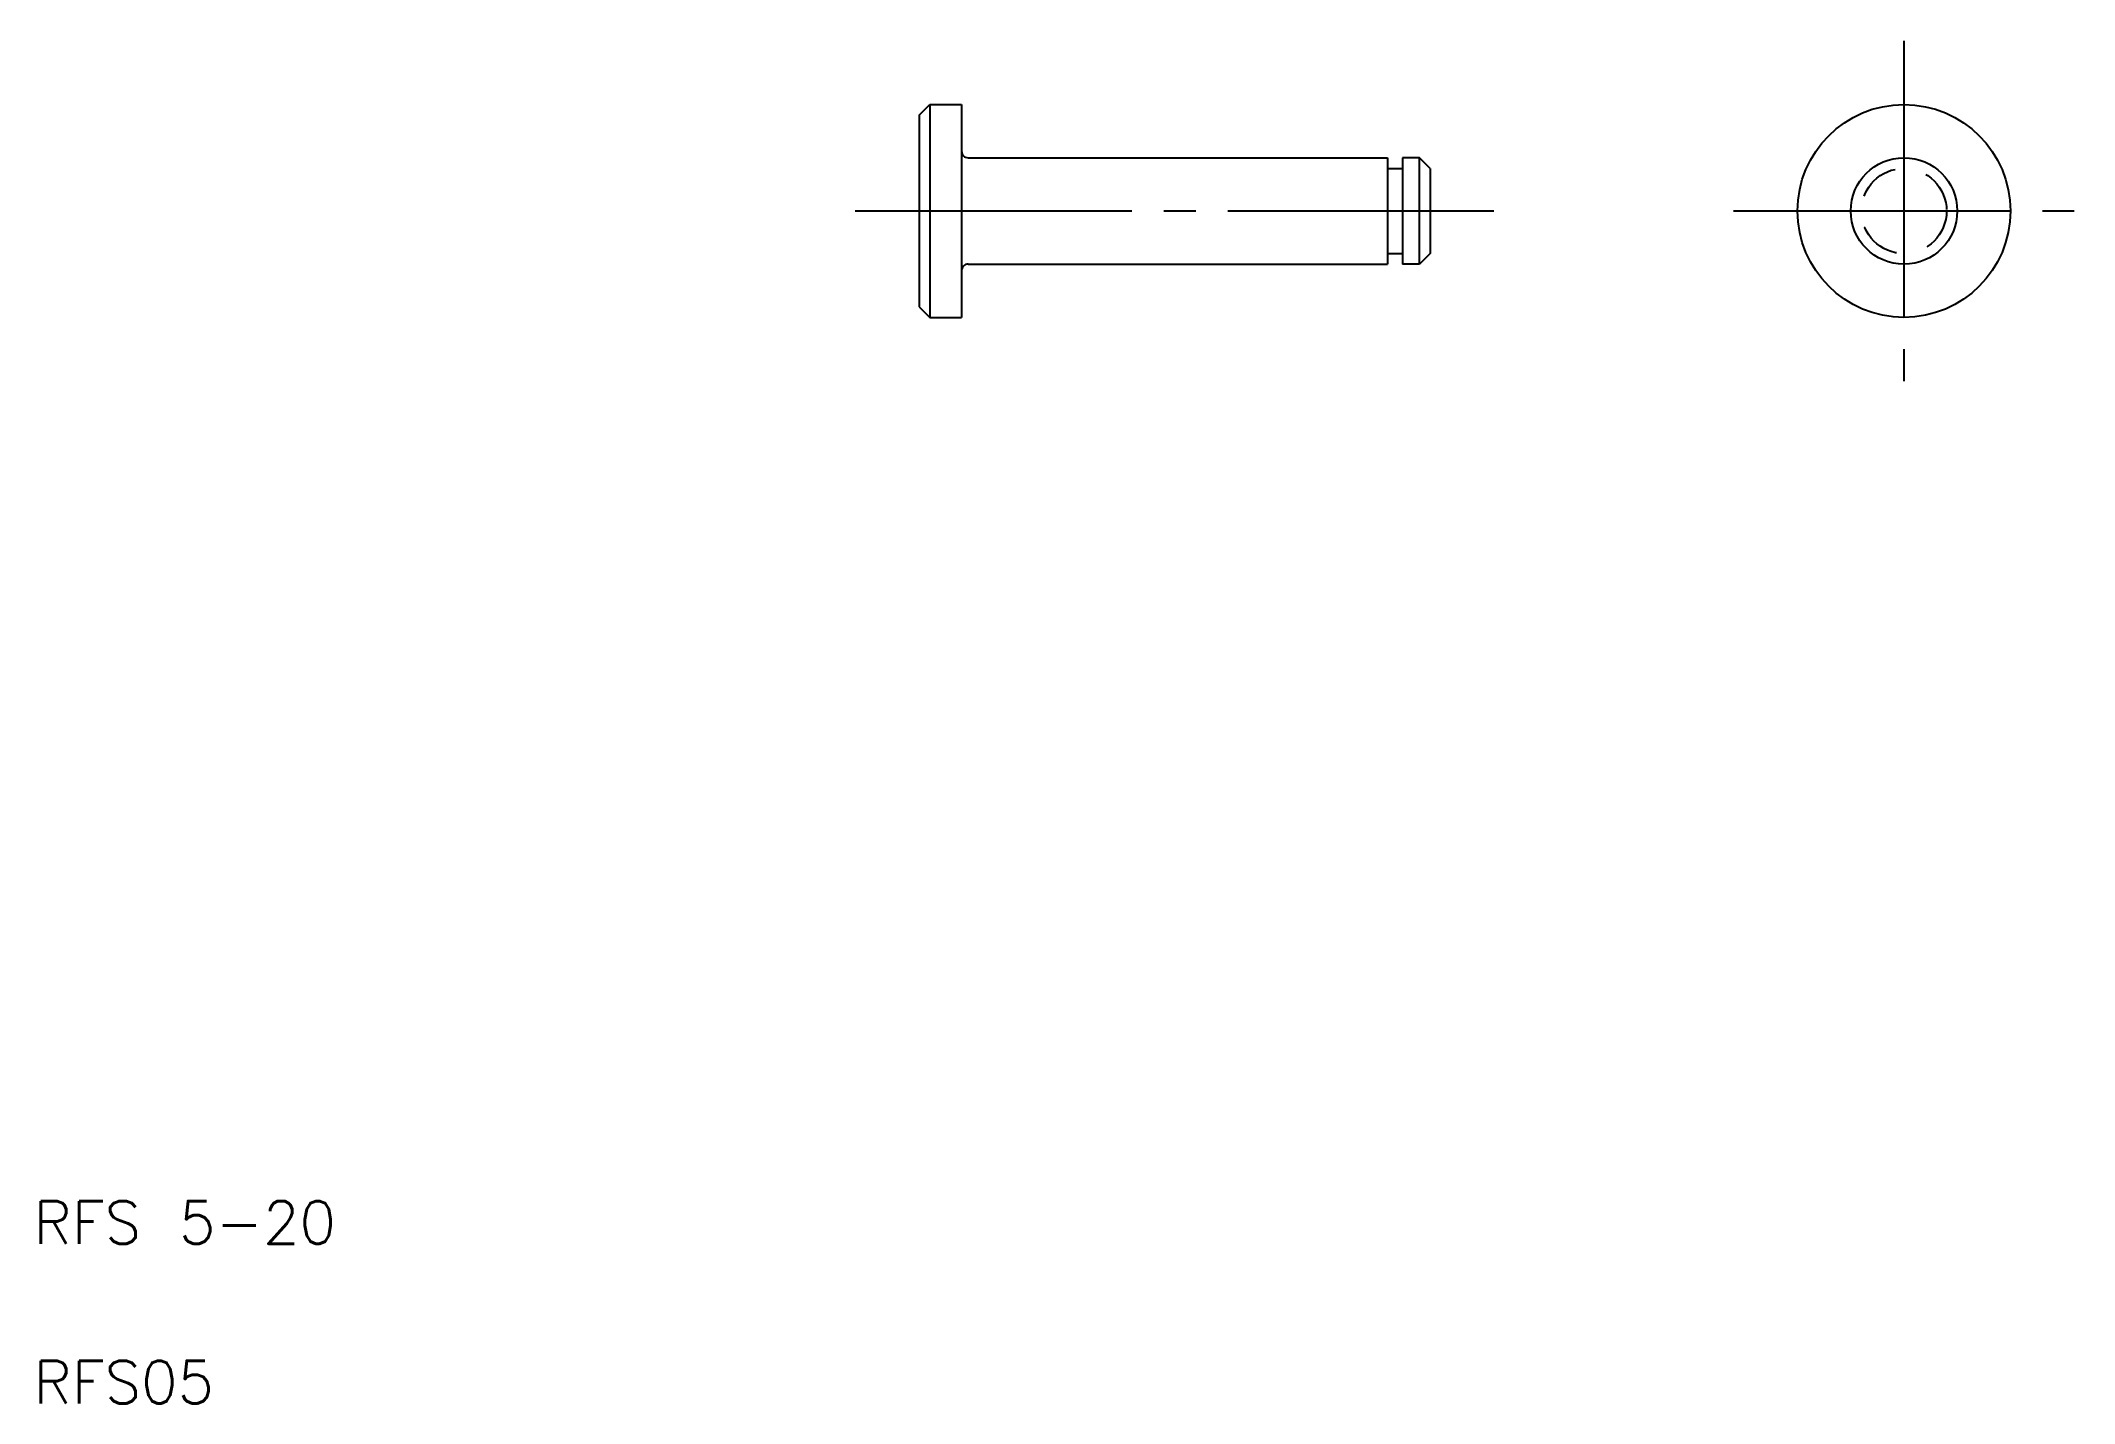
# Model space of a CAD drawing. Extents: x 5.3 to 100.8, y 5 to 69.
import ezdxf

# ---------------------------------------------------------------- set-up
doc = ezdxf.new("R2010")
doc.units = 0
doc.linetypes.add('CENTER', pattern=[17.5, 13, -1.5, 1.5, -1.5])
doc.linetypes.add('DASHED', pattern=[3.5, 2, -1.5])
doc.layers.get('0').update_dxf_attribs({"linetype": 'CONTINUOUS'})
doc.layers.add('CENTER', color=1, linetype='CENTER')
doc.styles.get("Standard").update_dxf_attribs({"font": 'txt', "bigfont": 'BIGFONT'})

msp = doc.modelspace()

# ---------------------------------------------------------------- linework, layer by layer
at = {"color": 7, "linetype": 'CONTINUOUS'}
for p, q in [((46.594, 65.515), (47.094, 66.015)), ((47.094, 66.015), (47.094, 56.015)), ((47.094, 66.015), (48.594, 66.015)), ((48.594, 66.015), (48.594, 56.015)), ((46.594, 65.515), (46.594, 56.515)), ((48.894, 63.515), (68.594, 63.515)), ((53.819, 63.515), (53.819, 63.515)), ((58.744, 63.515), (58.744, 63.515)), ((68.594, 63.515), (68.594, 58.515)), ((69.294, 63.515), (69.294, 58.515)), ((70.094, 63.515), (69.294, 63.515)), ((70.594, 63.015), (70.094, 63.515)), ((70.094, 58.515), (70.094, 63.515)), ((68.594, 63.015), (69.294, 63.015)), ((70.594, 63.015), (70.594, 59.015)), ((48.894, 58.515), (68.594, 58.515)), ((68.594, 59.015), (69.294, 59.015)), ((70.094, 58.515), (69.294, 58.515)), ((70.594, 59.015), (70.094, 58.515)), ((46.594, 56.515), (47.094, 56.015)), ((47.094, 56.015), (48.594, 56.015))]:
    msp.add_line(p, q, dxfattribs=at)
for radius in [5, 2.5]:
    msp.add_circle((92.85, 61.015), radius, dxfattribs=at)
at = {"color": 3, "linetype": 'DASHED'}
msp.add_circle((92.85, 61.015), 2, dxfattribs=at)
at = {"color": 7, "linetype": 'CONTINUOUS'}
for centre, start, end in [((48.894, 63.815), 179.99999, 270), ((48.894, 58.215), 90, 180.00001)]:
    msp.add_arc(centre, 0.3, start, end, dxfattribs=at)
at = {"layer": 'CENTER', "color": 1, "linetype": 'CENTER'}
for p, q in [((92.85, 69.015), (92.85, 53.015)), ((43.594, 61.015), (73.594, 61.015)), ((84.85, 61.015), (100.85, 61.015))]:
    msp.add_line(p, q, dxfattribs=at)

# ---------------------------------------------------------------- texts
at = {"color": 7, "linetype": 'CONTINUOUS'}
for s, p in [('RFS 5-20', (5, 12.5)), ('RFS05', (5, 5))]:
    msp.add_text(s, height=2, dxfattribs=at).set_placement(p)

doc.saveas('drawing.dxf')
